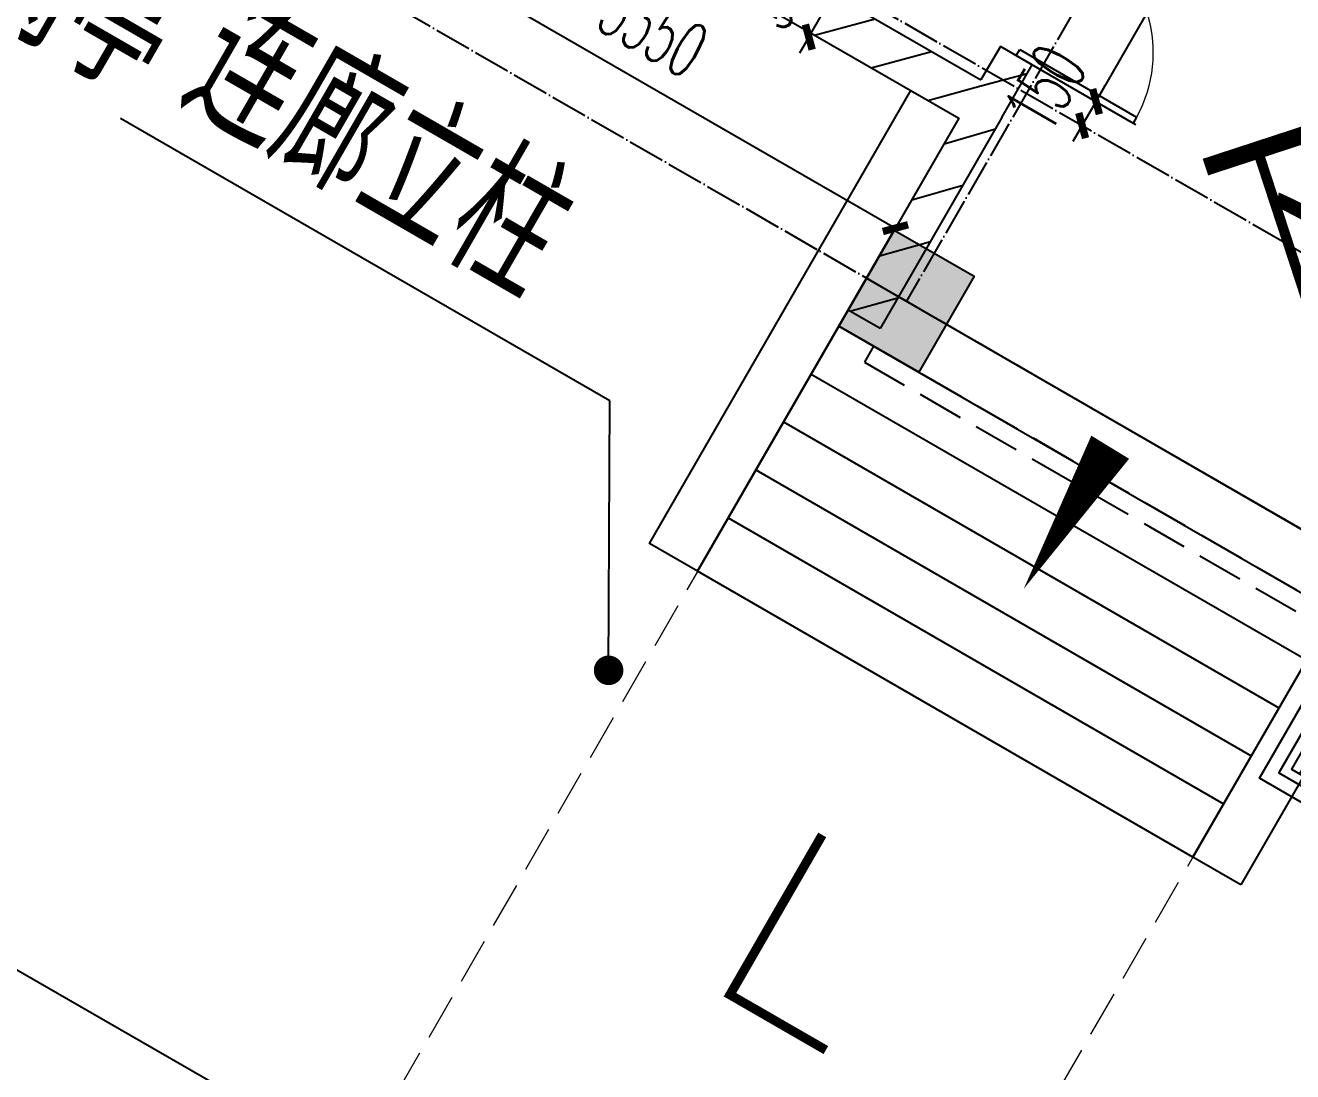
# Model space of a CAD drawing. Header units: millimetres. Extents: x 216654360 to 218309126, y 218099985 to 219647706.
# Drawn here: x 217923944 to 217930812, y 218939301 to 218944972 of the extents above; entities that cross this region are included whole.
import ezdxf
from ezdxf.xclip import XClip

# ---------------------------------------------------------------- set-up
doc = ezdxf.new("R2010")
doc.units = ezdxf.units.MM
doc.header["$LTSCALE"] = 1000
doc.header["$XCLIPFRAME"] = 0
for name, pattern in [('02-博雅楼平面图（V8）$0$DASH', [0.35, 0.25, -0.1]), ('DASH', [0.35, 0.25, -0.1]), ('DOTE', [2.4200000000000004, 2, -0.2, 0.02, -0.2])]:
    doc.linetypes.add(name, pattern=pattern)
doc.layers.add('02-博雅楼平面图（V8）$0$A-FLOR-OVHD', color=173, linetype='02-博雅楼平面图（V8）$0$DASH', lineweight=9)
doc.layers.add('p-排水管', color=20, linetype='Continuous', lineweight=5)
for name, color, linetype in [('A-ANNO-DIMS', 3, 'Continuous'), ('A-ANNO-DOTE', 1, 'DOTE'), ('A-ANNO-IDEN', 3, 'Continuous'), ('A-ANNO-TXT', 7, 'Continuous'), ('A-COLU', 2, 'Continuous'), ('A-DOOR-FM', 181, 'Continuous'), ('A-FLOR', 91, 'Continuous'), ('A-FLOR-SPCL', 245, 'Continuous'), ('A-FLOR-STRS', 51, 'Continuous'), ('A-WALL', 2, 'Continuous'), ('A-WALL-PATT', 252, 'Continuous'), ('DIM_LEAD', 3, 'Continuous'), ('F-辅助线', 192, 'Continuous'), ('KTIAO', 21, 'Continuous'), ('PUB_HATCH', 8, 'Continuous'), ('PUB_TEXT', 7, 'Continuous'), ('现状植物', 3, 'Continuous'), ('看线', 142, 'Continuous'), ('空调', 30, 'Continuous')]:
    doc.layers.add(name, color=color, linetype=linetype)
doc.styles.add('_TCH_DIM', font='JZFZ_ENA', dxfattribs={"width": 0.7, "bigfont": 'JZFZ_CNB'})
doc.styles.add('_TCH_DIM_T3', font='SIMPLEX.shx', dxfattribs={"width": 0.5647058823529413, "bigfont": 'GBCBIG.shx'})
doc.styles.add('A_DIM', font='SIMPLEX', dxfattribs={"width": 0.7, "bigfont": 'HZ'})
doc.styles.add('HZTXT', font='TXT', dxfattribs={"bigfont": 'HZTXT'})
doc.dimstyles.new('_TCH_ARCH&&100', dxfattribs={"dimtxt": 297.5, "dimasz": 100, "dimexe": 250, "dimexo": 300, "dimgap": 126.25, "dimtad": 1, "dimdec": 0, "dimzin": 0, "dimdsep": 46, "dimtxsty": '_TCH_DIM_T3', "dimblk": 'ARCHTICK', "dimcen": 0.09, "dimclrt": 7, "dimazin": 2, "dimtfac": 1, "dimtdec": 0, "dimtix": 1, "dimtmove": 2, "dimatfit": 3, "dimfxl": 100, "dimtolj": 1, "dimtzin": 0, "dimarcsym": 0})
pattern_1 = [(45, (-6165879.106576437, -59303.14459915766), (-176.776766007315, 176.776766007315), [])]

# ---------------------------------------------------------------- blocks, each defined once
blk = doc.blocks.new('123dttyuu')
at = {"color": 7, "linetype": 'Continuous'}
blk.add_lwpolyline([(-426.7122703200148, -1191.828618160755), (-447.7626575352997, -1191.828631416115, -0.200273675186318), (-450.6058579495784, -1190.642210227357), (-467.7184942651484, -1173.349425904281, 0.2002735114479092), (-475.5372884777544, -1170.086767635194), (-513.695195571001, -1170.086767635194)], format="xyb", dxfattribs=at)
blk = doc.blocks.new('123sfg')
at = {"color": 7, "linetype": 'Continuous'}
blk.add_blockref('123dttyuu', (-5.820766091346741e-11, 0.01000000000931323), dxfattribs=at)
blk = doc.blocks.new('A$C112dd22f')
for p, q in [((-55292.17277889885, 7074.516095905579), (-52193.04886773787, 7001.349256337053)), ((-55299.25346938614, 6774.599667842078), (-52200.12955821492, 6701.432828273348)), ((-55306.33415986039, 6474.683239778693), (-52207.21024869382, 6401.516400210079)), ((-55313.41485033836, 6174.766811715104), (-52214.29093917552, 6101.599972146636)), ((-55320.49554082379, 5874.850383651632), (-52221.37162965257, 5801.683544083251)), ((-55327.57623130362, 5574.933955588276), (-52228.45232013147, 5501.767116019706))]:
    blk.add_line(p, q)
for points in [[(-55335.45387396403, 5241.261066253777), (-55635.37030202989, 5248.341756732974), (-55568.48690537177, 8081.318213232429), (-55268.57047730591, 8074.23752275329)], [(-55292.17277890071, 7074.516095908082), (-52193.04886773415, 7001.349256354457), (-52236.32996279933, 5168.094226700472), (-55335.45387396403, 5241.261066253719)], [(-51936.40102256555, 5161.013240821034), (-52236.31745062675, 5168.093931300187), (-52199.65681200661, 6701.302995625752), (-51899.74038394075, 6694.222305146526)]]:
    blk.add_lwpolyline(points, close=True)
at = {"layer": 'A-ANNO-IDEN', "linetype": 'Continuous'}
blk.add_lwpolyline([(-53650.50697528664, 7801.847023026363, 0, 0, 0), (-53737.59202460665, 6003.957358705084, 0, 240.0000000000001, 0), (-53694.04943981274, 6902.903432343244, 0, 0, 0)], format="xyseb", dxfattribs=at)
at = {"layer": 'A-ANNO-TXT', "color": 7, "linetype": 'Continuous', "style": 'A_DIM', "width": 0.7}
blk.add_text('下', height=1050, rotation=46.77152977804486, dxfattribs=at).set_placement((-53252.73716764794, 7756.900795034533))
blk = doc.blocks.new('A$Cbd128c3d')
at = {"layer": 'A-COLU'}
h = blk.add_hatch(color=256, dxfattribs=at)
h.dxf.hatch_style = 1
h.paths.add_polyline_path([(3599.999999999942, -240), (4099.999999999942, -240), (4099.999999999942, -840), (3599.999999999942, -840)])
blk.add_lwpolyline([(3599.999999999942, -240), (4099.999999999942, -240), (4099.999999999942, -840), (3599.999999999942, -840)], close=True, dxfattribs=at)
blk = doc.blocks.new('2929sk')
at = {"layer": 'A-ANNO-DOTE', "ltscale": 0.1}
for p, q in [((-16719.25256192591, -79972.76195832115), (-76058.12968132086, -79972.76195832127)), ((-25708.41759934928, -98506.28522877552), (-25708.41759934928, -79972.76195832115)), ((-16719.25256192591, -81272.76195832115), (-77371.81503087282, -81272.76195832127))]:
    blk.add_line(p, q, dxfattribs=at)
at = {"rotation": 180}
blk.add_blockref('A$Cbd128c3d', (-21858.41759934928, -80512.76195832156), dxfattribs=at)
blk = doc.blocks.new('q34wsyt')
at = {"layer": 'A-ANNO-IDEN', "const_width": 50}
blk.add_lwpolyline([(7030870.355985387, -173118.3185032338), (7030870.355985387, -174118.3185032338), (7031470.355985387, -174118.3185032338)], dxfattribs=at)
blk = doc.blocks.new('424e523234')
at = {"layer": 'KTIAO', "linetype": 'DASH'}
for p, q in [((89815.48802393419, -4159702.882344385), (90024.17250895745, -4159814.180736397)), ((90715.48802393419, -4159702.882344385), (90507.55753390177, -4159813.778605735)), ((90024.17250895745, -4159991.583952372), (89815.48802393419, -4160102.882344385)), ((90507.55753390177, -4159991.986083034), (90715.48802393419, -4160102.882344385))]:
    blk.add_line(p, q, dxfattribs=at)
blk.add_lwpolyline([(89815.48802393419, -4159702.882344385), (90715.48802393419, -4159702.882344385), (90715.48802393419, -4160102.882344385), (89815.48802393419, -4160102.882344385)], close=True, dxfattribs=at)
at = {"layer": '空调', "color": 7, "style": 'HZTXT', "width": 0.75}
blk.add_text('AC', height=198, dxfattribs=at).set_placement((90162.89897440618, -4159976.550303085))
blk = doc.blocks.new('uh24h')
at = {"layer": 'F-辅助线'}
blk.add_lwpolyline([(0, 0), (350, 0), (350, 350), (0, 350)], close=True, dxfattribs=at)
at = {"layer": 'p-排水管'}
blk.add_lwpolyline([(100, 175, 0.9999999999999999), (250, 175, 0.9999999999999999), (100, 175, 1)], format="xyb", dxfattribs=at)
for points in [[(175, 300), (175, 50)], [(50, 175), (300, 175)]]:
    blk.add_lwpolyline(points, dxfattribs=at)
blk = doc.blocks.new('A$C1B26468D')
at = {"layer": 'p-排水管'}
for points in [[(0, 0), (0, 112.052467869129)], [(0, 0), (-116.224467145279, 0)], [(0, 0), (116.224467145279, 0)], [(0, 0), (0, -112.052467869129)]]:
    blk.add_lwpolyline(points, dxfattribs=at)
at = {"layer": 'p-排水管', "color": 1, "ltscale": 0.4, "const_width": 10}
blk.add_lwpolyline([(-75, 0, 2.414213562373095), (0, 75, 0.4142135623730951)], format="xyb", close=True, dxfattribs=at)
at = {"layer": 'p-排水管'}
blk.add_circle((0, 0), 51.71389266569167, dxfattribs=at)
blk = doc.blocks.new('123saa')
at = {"layer": '看线', "ltscale": 0.4, "xscale": 0.6666666666666666, "yscale": 0.6666666666666666, "zscale": 0.6666666666666666}
blk.add_blockref('A$C1B26468D', (6115536.425730522, -199015.8200859936), dxfattribs=at)
blk = doc.blocks.new('ferwrgegwre')
at = {"layer": 'A-FLOR'}
blk.add_lwpolyline([(-19955.9357854221, -352003.6080736953), (-19955.93578542303, -352986.7750859644), (-21705.93578542303, -352986.1834913929), (-21705.9357854221, -352003.0164791238)], close=True, dxfattribs=at)
blk.add_lwpolyline([(-21630.59765125066, -352003.0428735195), (-21630.89773764834, -352908.2141034976), (-20031.062173618, -352908.7444881091), (-20030.7074172385, -352003.5776210351)], dxfattribs=at)
at = {"layer": 'A-FLOR', "color": 40, "true_color": 0xf8d731}
for points in [[(-21580.59765323251, -352003.0537938323), (-21580.93838994205, -352857.7842317438), (-20081.09017896187, -352858.2910792042), (-20080.70741492976, -352003.56585032)], [(-21530.59781441372, -352003.4581124672), (-21530.93838994205, -352857.7842317438)], [(-20131.4307544902, -352003.5004648821), (-20131.09017896187, -352857.8265841587)], [(-21530.93838994205, -352807.7842317438), (-20131.09034485184, -352807.4104523276)]]:
    blk.add_lwpolyline(points, dxfattribs=at)
at = {"layer": 'A-FLOR', "color": 40, "linetype": 'DASH', "ltscale": 0.2, "true_color": 0xf8d731}
for points in [[(-21531.05659374595, -352423.7759026148), (-20131.20854865573, -352423.4021231987)], [(-21531.03666133992, -352473.7758986418), (-20131.18861624971, -352473.4021192256)], [(-21530.95832234807, -352600.160281003), (-20131.11027725786, -352599.7865015868)], [(-21530.93838994205, -352650.16027703), (-20131.09034485184, -352649.7864976138)]]:
    blk.add_lwpolyline(points, dxfattribs=at)
at = {"layer": 'A-ANNO-TXT', "xscale": -0.3333333333333333, "yscale": 0.3333333333333333, "zscale": 0.3333333333333333}
blk.add_blockref('uh24h', (-21307.32412851416, -352415.6105987627), dxfattribs=at)
at = {"layer": 'A-WALL-PATT', "rotation": 90}
blk.add_blockref('123saa', (-220381.4775478421, -6467668.702995951), dxfattribs=at)
at = {"layer": '空调'}
blk.add_blockref('424e523234', (-111060.7700849939, 3807399.845932714), dxfattribs=at)
blk = doc.blocks.new('div111')
blk.add_blockref('ferwrgegwre', (6097201.780342272, 378494.6574987865))
blk = doc.blocks.new('_ArchTick')
at = {"color": 0, "linetype": 'ByBlock', "const_width": 0.4}
blk.add_lwpolyline([(-0.5, -0.5), (0.5, 0.5)], dxfattribs=at)
blk = doc.blocks.new('*D422')
at = {"layer": 'A-ANNO-DIMS', "color": 0, "lineweight": -2, "transparency": 16777216}
for p, q in [((6068945.844556828, 27104.38565256721), (6072295.84455683, 27104.38565256721)), ((6068945.844556828, 26842.88053082391), (6068945.844556828, 26854.38565256721)), ((6072295.84455683, 26842.88053082391), (6072295.84455683, 26854.38565256721))]:
    blk.add_line(p, q, dxfattribs=at)
at = {"layer": 'Defpoints', "color": 0, "transparency": 16777216}
for p in [(6068945.844556828, 27142.88053082391), (6072295.84455683, 27142.88053082391), (6072295.84455683, 27104.38565256721)]:
    blk.add_point(p, dxfattribs=at)
at = {"layer": 'A-ANNO-DIMS', "color": 0, "lineweight": -2, "transparency": 16777216, "xscale": 100, "yscale": 100, "zscale": 100, "rotation": 180}
blk.add_blockref('_ArchTick', (6068945.844556828, 27104.38565256721), dxfattribs=at)
at = {"layer": 'A-ANNO-DIMS', "color": 0, "lineweight": -2, "transparency": 16777216, "xscale": 100, "yscale": 100, "zscale": 100}
blk.add_blockref('_ArchTick', (6072295.84455683, 27104.38565256721), dxfattribs=at)
at = {"layer": 'A-ANNO-DIMS', "color": 7, "transparency": 16777216, "insert": (6070620.844556829, 27379.38565256721), "char_height": 297.5, "attachment_point": 5, "style": '_TCH_DIM_T3'}
blk.add_mtext('\\A1;3350', dxfattribs=at)
blk = doc.blocks.new('*D444')
at = {"layer": 'A-ANNO-DIMS', "color": 0, "lineweight": -2, "transparency": 16777216}
for p, q in [((6072894.5, 28241.87538240504), (6072894.5, 28341.87538240504)), ((6072894.5, 28091.64101953133), (6072894.5, 28241.87538240504)), ((6073088.000000001, 28241.87538240504), (6073144.5, 28241.87538240504)), ((6072894.5, 28091.64101953133), (6072894.5, 27991.64101953133)), ((6073088.000000001, 28091.64101953133), (6073144.5, 28091.64101953133))]:
    blk.add_line(p, q, dxfattribs=at)
at = {"layer": 'Defpoints', "color": 0, "transparency": 16777216}
for p in [(6072788.000000001, 28241.87538240504), (6072894.5, 28241.87538240504), (6072788.000000001, 28091.64101953133)]:
    blk.add_point(p, dxfattribs=at)
at = {"layer": 'A-ANNO-DIMS', "color": 0, "lineweight": -2, "transparency": 16777216, "xscale": 100, "yscale": 100, "zscale": 100}
for p, rotation in [((6072894.5, 28241.87538240504), 270), ((6072894.5, 28091.64101953133), 90)]:
    blk.add_blockref('_ArchTick', p, dxfattribs=dict(at, rotation=rotation))
at = {"layer": 'A-ANNO-DIMS', "color": 7, "transparency": 16777216, "insert": (6072619.5, 28166.75820096916), "char_height": 297.5, "attachment_point": 5, "rotation": 90, "style": '_TCH_DIM_T3'}
blk.add_mtext('\\A1;150', dxfattribs=at)
blk = doc.blocks.new('*D445')
at = {"layer": 'A-ANNO-DIMS', "color": 0, "lineweight": -2, "transparency": 16777216}
for p, q in [((6072894.5, 28241.87538240504), (6072894.5, 29741.87538240504)), ((6073088.000000001, 29741.87538240504), (6073144.5, 29741.87538240504)), ((6073088.000000001, 28241.87538240504), (6073144.5, 28241.87538240504))]:
    blk.add_line(p, q, dxfattribs=at)
at = {"layer": 'Defpoints', "color": 0, "transparency": 16777216}
for p in [(6072788.000000001, 29741.87538240504), (6072894.5, 29741.87538240504), (6072788.000000001, 28241.87538240504)]:
    blk.add_point(p, dxfattribs=at)
at = {"layer": 'A-ANNO-DIMS', "color": 0, "lineweight": -2, "transparency": 16777216, "xscale": 100, "yscale": 100, "zscale": 100}
for p, rotation in [((6072894.5, 29741.87538240504), 90), ((6072894.5, 28241.87538240504), 270)]:
    blk.add_blockref('_ArchTick', p, dxfattribs=dict(at, rotation=rotation))
at = {"layer": 'A-ANNO-DIMS', "color": 7, "transparency": 16777216, "insert": (6072619.5, 28991.87538240601), "char_height": 297.5, "attachment_point": 5, "rotation": 90, "style": '_TCH_DIM_T3'}
blk.add_mtext('\\A1;1500', dxfattribs=at)
blk = doc.blocks.new('*D524')
at = {"layer": 'A-ANNO-DIMS', "color": 0, "lineweight": -2, "transparency": 16777216}
for p, q in [((6076947.600444924, 26491.64101954136), (6077657.697119292, 26491.64101954136)), ((6077407.697119292, 21241.63768764748), (6077407.697119292, 26491.64101954136)), ((6076947.600444924, 21241.63768764748), (6077657.697119292, 21241.63768764748))]:
    blk.add_line(p, q, dxfattribs=at)
at = {"layer": 'Defpoints', "color": 0, "transparency": 16777216}
for p in [(6076647.600444924, 26491.64101954136), (6077407.697119292, 26491.64101954136), (6076647.600444924, 21241.63768764748)]:
    blk.add_point(p, dxfattribs=at)
at = {"layer": 'A-ANNO-DIMS', "color": 0, "lineweight": -2, "transparency": 16777216, "xscale": 100, "yscale": 100, "zscale": 100}
for p, rotation in [((6077407.697119292, 26491.64101954136), 90), ((6077407.697119292, 21241.63768764748), 270)]:
    blk.add_blockref('_ArchTick', p, dxfattribs=dict(at, rotation=rotation))
at = {"layer": 'A-ANNO-DIMS', "color": 7, "transparency": 16777216, "insert": (6077132.697119292, 23866.6393535954), "char_height": 297.5, "attachment_point": 5, "rotation": 90, "style": '_TCH_DIM_T3'}
blk.add_mtext('\\A1;5250', dxfattribs=at)
blk = doc.blocks.new('*D540')
at = {"layer": 'A-ANNO-DIMS', "color": 0, "lineweight": -2, "transparency": 16777216}
for p, q in [((6071371.506119804, 28091.64101953133), (6071371.506119804, 28191.64101953133)), ((6071170.766549013, 28091.64101953133), (6071121.506119804, 28091.64101953133)), ((6071371.506119804, 27766.64101950125), (6071371.506119804, 28091.64101953133)), ((6071170.766549013, 27766.64101950125), (6071121.506119804, 27766.64101950125)), ((6071371.506119804, 27766.64101950125), (6071371.506119804, 27666.64101950125))]:
    blk.add_line(p, q, dxfattribs=at)
at = {"layer": 'Defpoints', "color": 0, "transparency": 16777216}
for p in [(6071371.506119804, 28091.64101953133), (6071470.766549013, 28091.64101953133), (6071470.766549013, 27766.64101950125)]:
    blk.add_point(p, dxfattribs=at)
at = {"layer": 'A-ANNO-DIMS', "color": 0, "lineweight": -2, "transparency": 16777216, "xscale": 100, "yscale": 100, "zscale": 100}
for p, rotation in [((6071371.506119804, 28091.64101953133), 270), ((6071371.506119804, 27766.64101950125), 90)]:
    blk.add_blockref('_ArchTick', p, dxfattribs=dict(at, rotation=rotation))
at = {"layer": 'A-ANNO-DIMS', "color": 7, "transparency": 16777216, "insert": (6071096.506119804, 27929.14101951726), "char_height": 297.5, "attachment_point": 5, "rotation": 90, "style": '_TCH_DIM_T3'}
blk.add_mtext('\\A1;325', dxfattribs=at)
blk = doc.blocks.new('$DorLib2D$00000002')
for p, q in [((-0.5, -5.684341886080802e-17), (-0.5000000000000007, 0.4875)), ((-0.4750000000000007, 0.4875), (-0.5000000000000007, 0.4875)), ((-0.475, -2.842170943040401e-17), (-0.4750000000000007, 0.4875)), ((0.475, -2.842170943040401e-17), (0.4750000000000007, 0.4875)), ((0.4750000000000007, 0.4875), (0.5000000000000007, 0.4875)), ((0.5, -5.684341886080802e-17), (0.5000000000000007, 0.4875)), ((-0.5, -5.684341886080802e-17), (-0.475, -2.842170943040401e-17)), ((0.5, -5.684341886080802e-17), (0.475, -2.842170943040401e-17))]:
    blk.add_line(p, q)
at = {"lineweight": 13}
for centre, start, end in [((-0.4875, -4.263256414560601e-17), 0, 88.53071641864632), ((0.4875, -4.263256414560601e-17), 91.4692835813537, 180)]:
    blk.add_arc(centre, 0.4875, start, end, dxfattribs=at)
blk = doc.blocks.new('A$C04836B57')
at = {"layer": 'PUB_HATCH'}
h = blk.add_hatch(dxfattribs=at)
h.set_pattern_fill('普通砖', color=256, scale=100, style=0)
h.set_pattern_definition(pattern_1)
h.paths.add_polyline_path([(-93383.27453526389, -31571.01492962695), (-93383.27453526761, -31240.78056677241), (-93583.27453526389, -31240.78056677241), (-93583.27453526203, -31451.01492962461), (-93516.6078685997, -31571.01492962576)])
h = blk.add_hatch(dxfattribs=at)
h.set_pattern_fill('普通砖', color=256, scale=100, style=0)
h.set_pattern_definition(pattern_1)
h.paths.add_polyline_path([(-96933.26201961376, -31531.0149296268), (-96933.26201960817, -31691.01492962622), (-93583.27453527506, -31691.01492962569), (-93516.6078685997, -31571.01492962576), (-93583.27453526203, -31451.01492962461), (-96833.26201961748, -31451.01492962393)])
h = blk.add_hatch(dxfattribs=at)
h.set_pattern_fill('普通砖', color=256, scale=100, style=0)
h.set_pattern_definition(pattern_1)
h.paths.add_polyline_path([(-93516.6078685997, -31571.01492962575), (-93583.27453527506, -31691.01492962569), (-93583.27453526389, -32891.01492962065), (-93383.27453526389, -32891.01492962065), (-93383.27453526389, -31571.01492962695)])
at = {"layer": '02-博雅楼平面图（V8）$0$A-FLOR-OVHD'}
blk.add_lwpolyline([(-93581.77438150346, -45081.47972745206), (-90482.26201960444, -45081.47972745206), (-90482.26201960444, -32991.0149296163), (-93581.77438150346, -32991.0149296163)], close=True, dxfattribs=at)
at = {"layer": 'A-WALL'}
for p, q in [((-93383.27453526761, -31240.78056677241), (-93583.27453526389, -31240.78056677241)), ((-93583.27453526389, -31240.78056677241), (-93583.27453526203, -31451.01492962461)), ((-93383.27453526389, -31571.01492962695), (-93383.27453526761, -31240.78056677241)), ((-96833.26201961748, -31451.01492962393), (-93583.27453526203, -31451.01492962461)), ((-93383.27453526389, -31571.01492962695), (-93383.27453526389, -32891.01492962065)), ((-96933.26201960817, -31691.01492962622), (-93583.27453527506, -31691.01492962569)), ((-93583.27453527506, -31691.01492962569), (-93583.27453526389, -32891.01492962065)), ((-93383.27453526389, -32891.01492962065), (-93583.27453526389, -32891.01492962065))]:
    blk.add_line(p, q, dxfattribs=at)
at = {"layer": 'A-WALL-PATT', "linetype": 'DASH'}
blk.add_lwpolyline([(-93366.35277243331, -33091.01492961045), (-90366.35277243331, -33091.01492961045), (-90366.35277243331, -32991.01492961045), (-93366.35277243331, -32991.01492961045)], close=True, dxfattribs=at)
at = {"layer": 'DIM_LEAD'}
for p, q in [((-94455.75602800585, -33962.55921836798), (-97517.76886671223, -33962.55921836798)), ((-93731.77457953617, -35230.94285681716), (-94455.75602800585, -33962.55921836798))]:
    blk.add_line(p, q, dxfattribs=at)
at = {"layer": 'DIM_LEAD', "const_width": 80}
blk.add_lwpolyline([(-93711.94573173206, -35265.68212558849, 1), (-93751.60342734028, -35196.20358804582, 1)], format="xyb", close=True, dxfattribs=at)
at = {"layer": 'A-ANNO-DOTE'}
ref = blk.add_blockref('123sfg', (408074.6474547908, 1131835.749373674), dxfattribs=dict(at, xscale=1000, yscale=1000, zscale=1000))
XClip(ref).set_block_clipping_path([(-527.116253690554, -1244.4995262616217), (-408.074574071597, -1131.8357493736744)])
at = {"layer": 'A-DOOR-FM', "xscale": -1500, "yscale": 1500, "zscale": 200, "rotation": 270}
blk.add_blockref('$DorLib2D$00000002', (-93483.27453526389, -30490.78056675262), dxfattribs=at)
at = {"layer": 'A-FLOR'}
blk.add_blockref('div111', (-6165879.106576437, -59482.65594915766), dxfattribs=at)
at = {"layer": 'A-FLOR-SPCL', "rotation": 180}
blk.add_blockref('2929sk', (-119041.6796189575, -112663.7768879475), dxfattribs=at)
at = {"layer": 'A-FLOR-STRS'}
blk.add_blockref('q34wsyt', (-7123153.618004969, 137693.3048883559), dxfattribs=at)
at = {"layer": 'A-FLOR-STRS', "rotation": 1.35243785492766}
blk.add_blockref('A$C112dd22f', (-38139.5047756806, -38458.53771757204), dxfattribs=at)
at = {"layer": 'PUB_TEXT', "color": 7, "style": '_TCH_DIM', "width": 0.8}
for s, p in [('连廊立柱', (-97307.76886671223, -33752.55921836798)), ('成品岗亭', (-99668.17166360468, -33870.38390540102))]:
    blk.add_text(s, height=714.8936170212767, dxfattribs=at).set_placement(p)
at = {"layer": 'A-ANNO-DIMS'}
for p1, p2, distance, picture, middle in [((-93091.1065764362, -31240.78056675263), (-93091.1065764362, -29740.78056675263), -106.49999999906868, '*D445', (-93259.60657643713, -30490.78056675165)), ((-93091.1065764362, -31391.01492962633), (-93091.1065764362, -31240.78056675263), -106.49999999906868, '*D444', (-93259.60657643713, -31315.8977481885)), ((-94408.3400274245, -31716.01492965641), (-94408.3400274245, -31391.01492962634), 99.2604292081669, '*D540', (-94782.60045663267, -31553.5149296404)), ((-96933.2620196091, -32339.77541833375), (-93583.26201960724, -32339.77541833375), -38.49487825670076, '*D422', (-95258.26201960817, -32103.27029659045)), ((-89231.50613151304, -38241.01826151018), (-89231.50613151304, -32991.0149296163), -760.0966743677855, '*D524', (-88746.40945714526, -35616.01659556227))]:
    dim = blk.add_aligned_dim(p1=p1, p2=p2, distance=distance, dimstyle='_TCH_ARCH&&100', dxfattribs=at)
    dim.commit()
    dim.dimension.update_dxf_attribs({"geometry": picture, "text_midpoint": middle, "insert": (-6165879.106576437, -59482.65594915766)})

msp = doc.modelspace()

# ---------------------------------------------------------------- block references
at = {"layer": '现状植物', "rotation": 330.0099772030858}
msp.add_blockref('A$C04836B57', (218025897.187641, 218925138.5110827), dxfattribs=at)

doc.saveas('drawing.dxf')
